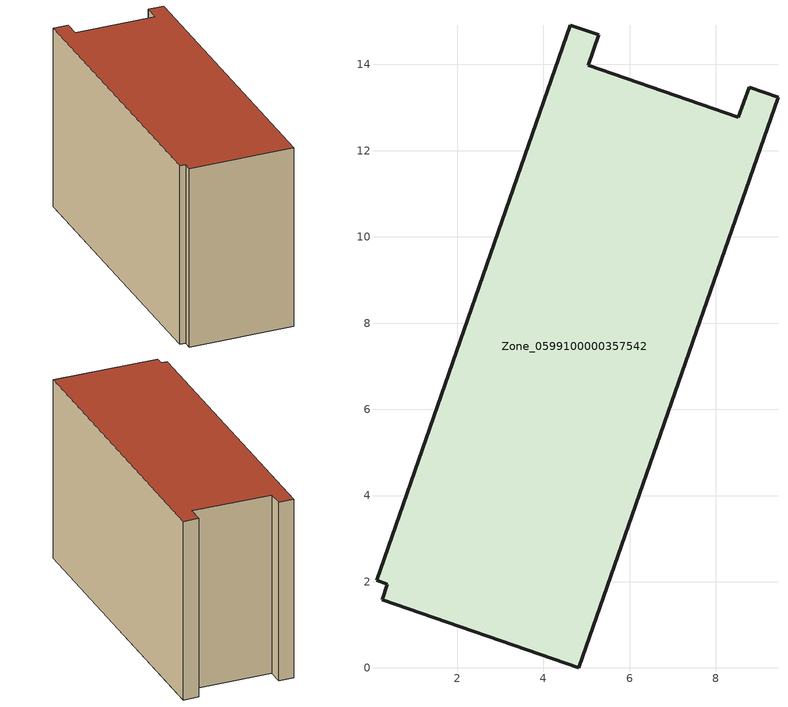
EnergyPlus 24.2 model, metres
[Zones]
Zone_0599100000357542
 floor ground (C_G): 0.38,1.94 0.13,2.04 4.62,14.92 5.28,14.69 5.04,13.99 8.52,12.78 8.77,13.47 9.44,13.24 4.82,0 0.26,1.59 z0
 wall outside (C_F): 9.44,13.24 8.77,13.47 8.52,12.78 5.04,13.99 5.28,14.69 4.62,14.92 0.13,2.04 0.38,1.94 0.26,1.59 4.82,0 9.44,13.24 z0:8.56
 roof outside (C_R): 0.26,1.59 4.82,0 9.44,13.24 8.77,13.47 8.52,12.78 5.04,13.99 5.28,14.69 4.62,14.92 0.13,2.04 0.38,1.94 z8.56
[BUILDING]
Pand.0599100000357542: North Axis=0; Terrain=City; Loads Convergence Tolerance Value=0.04; Temperature Convergence Tolerance Value=0.4; Solar Distribution=FullExterior; Maximum Number of Warmup Days=25; Minimum Number of Warmup Days=1
[Site:Location]
Rotterdam.The.Hague.AP_ZH_NLD Design_Conditions: Latitude=51.96; Longitude=4.45; Time Zone=1; Elevation=-4.5
[SITE:GROUNDTEMPERATURE:BUILDINGSURFACE]
18, 18, 18, 18, 18, 18, 18, 18, 18, 18, 18, 18
[MATERIAL] Thermal Absorptance=0.9; Solar Absorptance=0.7; Visible Absorptance=0.7
Name | Roughness | Thickness | Conductivity | Density | Specific Heat
G.TI.1992-2005 | MediumSmooth | 0.15 | 0.06 | 540 | 1210
F.TI.1992-2005 | Rough | 0.3 | 0.12 | 1920 | 840
R.TI.1992-2005 | MediumRough | 0.2 | 0.08 | 1500 | 1000
[CONSTRUCTION]
C_G: G.TI.1992-2005
C_F: F.TI.1992-2005
C_R: R.TI.1992-2005
[ZONE]
Zone_0599100000357542: Type=1; Multiplier=1; Ceiling Height=Autocalculate; Volume=Autocalculate; Floor Area=autocalculate; Part of Total Floor Area=Yes
[ZONEINFILTRATION:DESIGNFLOWRATE]
Infil_Zone_0599100000357542: Zone or ZoneList or Space or SpaceList=Zone_0599100000357542; Schedule=AlwaysOn; Design Flow Rate Calculation Method=Flow/Area; Flow Rate per Floor Area=0.0015; Constant Term Coefficient=1; Temperature Term Coefficient=0; Velocity Term Coefficient=0; Velocity Squared Term Coefficient=0
[HVACTEMPLATE:ZONE:IDEALLOADSAIRSYSTEM]
Zone_0599100000357542: Maximum Heating Supply Air Temperature=50; Minimum Cooling Supply Air Temperature=13; Maximum Heating Supply Air Humidity Ratio=0.0156; Minimum Cooling Supply Air Humidity Ratio=0.0077; Heating Limit=NoLimit; Cooling Limit=NoLimit; Dehumidification Control Type=ConstantSensibleHeatRatio; Cooling Sensible Heat Ratio=0.7; Dehumidification Setpoint=60; Humidification Control Type=None; Humidification Setpoint=30; Outdoor Air Method=None; Outdoor Air Flow Rate per Person=0.00944; Outdoor Air Flow Rate per Zone Floor Area=0; Outdoor Air Flow Rate per Zone=0; Demand Controlled Ventilation Type=None; Outdoor Air Economizer Type=NoEconomizer; Heat Recovery Type=None; Sensible Heat Recovery Effectiveness=0.7; Latent Heat Recovery Effectiveness=0.65
[ZONECONTROL:THERMOSTAT]
ThermostatControl_Zone_0599100000357542: Zone or ZoneList=Zone_0599100000357542; Control Type Schedule=DualSetpointControlType; Control 1=Thermostat_Zone_0599100000357542; Temperature Difference Between Cutout And Setpoint=0
[THERMOSTATSETPOINT:DUALSETPOINT]
Thermostat_Zone_0599100000357542: Heating Setpoint Temperature Schedule=HeatingSetpoint_Zone_0599100000357542; Cooling Setpoint Temperature Schedule=CoolingSetpoint_Zone_0599100000357542
[SCHEDULE:COMPACT]
HeatingSetpoint_Zone_0599100000357542: Through: 12/31, For: AllDays, Until: 24:00, 21
CoolingSetpoint_Zone_0599100000357542: Through: 12/31, For: AllDays, Until: 24:00, 24
DualSetpointControlType: Through: 12/31, For: AllDays, Until: 24:00, 4
AlwaysOn: Through: 12/31, For: AllDays, Until: 24:00, 1
